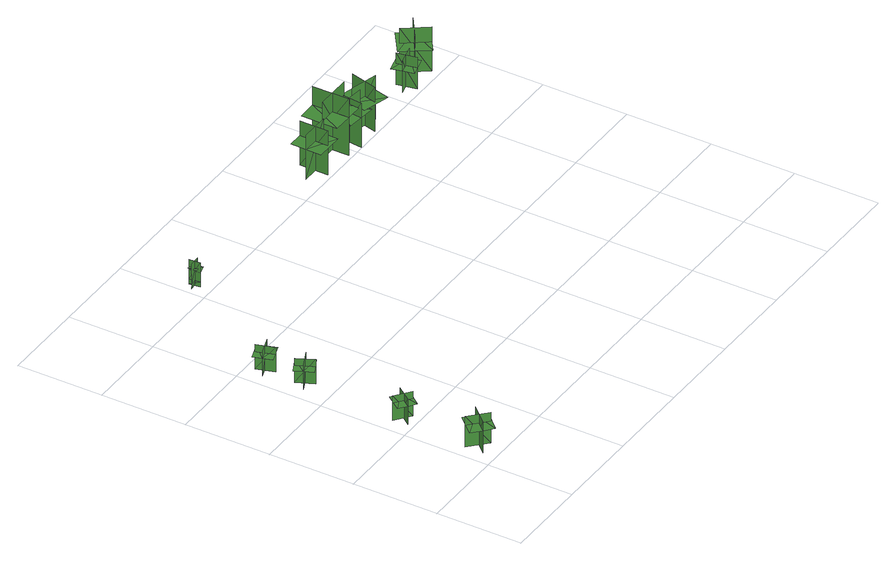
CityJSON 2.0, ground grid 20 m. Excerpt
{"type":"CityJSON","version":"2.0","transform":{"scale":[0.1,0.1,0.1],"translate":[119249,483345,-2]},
"CityObjects":{
"tree1":{"type":"SolitaryVegetationObject","geometry":[{"type":"MultiSurface","lod":"1","boundaries":[[[0,1,2]],[[0,2,3]],[[4,5,6]],[[4,6,7]],[[8,9,10]],[[8,10,11]],[[8,11,12]],[[8,12,13]]]}]},
"tree2":{"type":"SolitaryVegetationObject","geometry":[{"type":"MultiSurface","lod":"1","boundaries":[[[14,15,16]],[[14,16,17]],[[18,19,20]],[[18,20,21]],[[22,23,24]],[[22,24,25]],[[22,25,26]],[[22,26,27]]]}]},
"tree3":{"type":"SolitaryVegetationObject","geometry":[{"type":"MultiSurface","lod":"1","boundaries":[[[28,29,30]],[[28,30,31]],[[32,33,34]],[[32,34,35]],[[36,37,38]],[[36,38,39]],[[36,39,40]],[[36,40,41]]]}]},
"tree4":{"type":"SolitaryVegetationObject","geometry":[{"type":"MultiSurface","lod":"1","boundaries":[[[42,43,44]],[[42,44,45]],[[46,47,48]],[[46,48,49]],[[50,51,52]],[[50,52,53]],[[50,53,54]],[[50,54,55]]]}]},
"tree5":{"type":"SolitaryVegetationObject","geometry":[{"type":"MultiSurface","lod":"1","boundaries":[[[56,57,58]],[[56,58,59]],[[60,61,62]],[[60,62,63]],[[64,65,61]],[[64,61,60]],[[66,67,57]],[[66,57,56]],[[68,69,70]],[[68,70,71]],[[72,73,74]],[[72,74,75]]]}]},
"tree6":{"type":"SolitaryVegetationObject","geometry":[{"type":"MultiSurface","lod":"1","boundaries":[[[76,77,78]],[[76,78,79]],[[80,81,82]],[[80,82,83]],[[84,85,86]],[[84,86,87]],[[84,88,89]],[[84,89,85]]]}]},
"tree7":{"type":"SolitaryVegetationObject","geometry":[{"type":"MultiSurface","lod":"1","boundaries":[[[90,91,92]],[[90,92,93]],[[94,95,96]],[[94,96,97]],[[98,99,100]],[[98,100,101]],[[98,102,103]],[[98,103,99]]]}]},
"tree8":{"type":"SolitaryVegetationObject","geometry":[{"type":"MultiSurface","lod":"1","boundaries":[[[104,105,106]],[[104,106,107]],[[108,109,110]],[[108,110,111]],[[112,113,114]],[[112,114,115]],[[112,116,117]],[[112,117,113]]]}]},
"tree9":{"type":"SolitaryVegetationObject","geometry":[{"type":"MultiSurface","lod":"1","boundaries":[[[118,119,120]],[[118,120,121]],[[122,123,124]],[[122,124,125]],[[126,127,128]],[[126,128,129]],[[126,130,131]],[[126,131,127]]]}]},
"tree10":{"type":"SolitaryVegetationObject","geometry":[{"type":"MultiSurface","lod":"1","boundaries":[[[132,133,134]],[[132,134,135]],[[136,137,138]],[[136,138,139]],[[140,141,142]],[[140,142,143]],[[140,144,145]],[[140,145,141]]]}]},
"tree11":{"type":"SolitaryVegetationObject","geometry":[{"type":"MultiSurface","lod":"1","boundaries":[[[146,147,148]],[[146,148,149]],[[150,151,152]],[[150,152,153]],[[154,155,156]],[[154,156,157]],[[154,158,159]],[[154,159,155]]]}]}
},
"vertices":[
[59,29,20],[19,67,20],[19,67,96],[59,29,96],[58,66,20],[20,25,20],[20,25,96],[58,66,96],[58,66,75],[38,85,75],[0,44,75],[20,25,75],[41,7,75],[78,47,75],
[55,213,21],[20,240,21],[20,240,83],[55,213,83],[52,242,21],[25,207,21],[25,207,83],[52,242,83],[52,242,66],[34,256,66],[7,221,66],[25,207,66],[42,194,66],[69,229,66],
[31,481,20],[50,441,20],[50,441,81],[31,481,81],[21,453,20],[61,472,20],[61,472,81],[21,453,81],[21,453,64],[30,433,64],[70,452,64],[61,472,64],[51,492,64],[11,473,64],
[31,576,19],[45,534,19],[45,534,80],[31,576,80],[18,550,19],[60,564,19],[60,564,80],[18,550,80],[18,550,63],[25,529,63],[67,543,63],[60,564,63],[53,585,63],[11,571,63],
[225,851,25],[227,825,25],[226,825,74],[224,851,74],[212,836,25],[238,838,25],[238,839,74],[212,837,74],[212,837,13],[238,839,13],[224,851,13],[226,825,13],[224,851,49],[226,825,49],[240,826,54],[238,852,54],[226,829,57],[225,848,57],[215,847,59],[216,828,59],
[701,876,11],[700,809,11],[700,809,121],[701,876,121],[664,840,11],[731,839,11],[731,839,121],[664,840,121],[664,840,85],[731,839,85],[731,876,85],[665,876,85],[664,804,85],[730,803,85],
[828,849,10],[743,848,10],[743,848,152],[828,849,152],[781,895,10],[782,809,10],[782,809,152],[781,895,152],[781,895,106],[782,809,106],[829,809,106],[828,895,106],[735,894,106],[735,809,106],
[858,829,11],[792,836,11],[792,836,121],[858,829,121],[826,868,11],[819,802,11],[819,802,121],[826,868,121],[826,868,85],[819,802,85],[855,799,85],[862,865,85],[789,872,85],[783,806,85],
[896,870,12],[879,806,12],[879,806,122],[896,870,122],[852,844,12],[916,827,12],[916,827,122],[852,844,122],[852,844,86],[916,827,86],[926,862,86],[862,879,86],[843,809,86],[907,792,86],
[1046,806,17],[1036,852,17],[1036,852,96],[1046,806,96],[1065,837,17],[1019,826,17],[1019,826,96],[1065,837,96],[1065,837,71],[1019,826,71],[1025,801,71],[1071,812,71],[1060,862,71],[1013,851,71],
[1120,817,13],[1081,871,13],[1081,871,123],[1120,817,123],[1128,867,13],[1074,829,13],[1074,829,123],[1128,867,123],[1128,867,87],[1074,829,87],[1095,799,87],[1149,838,87],[1107,897,87],[1053,858,87]
]}
